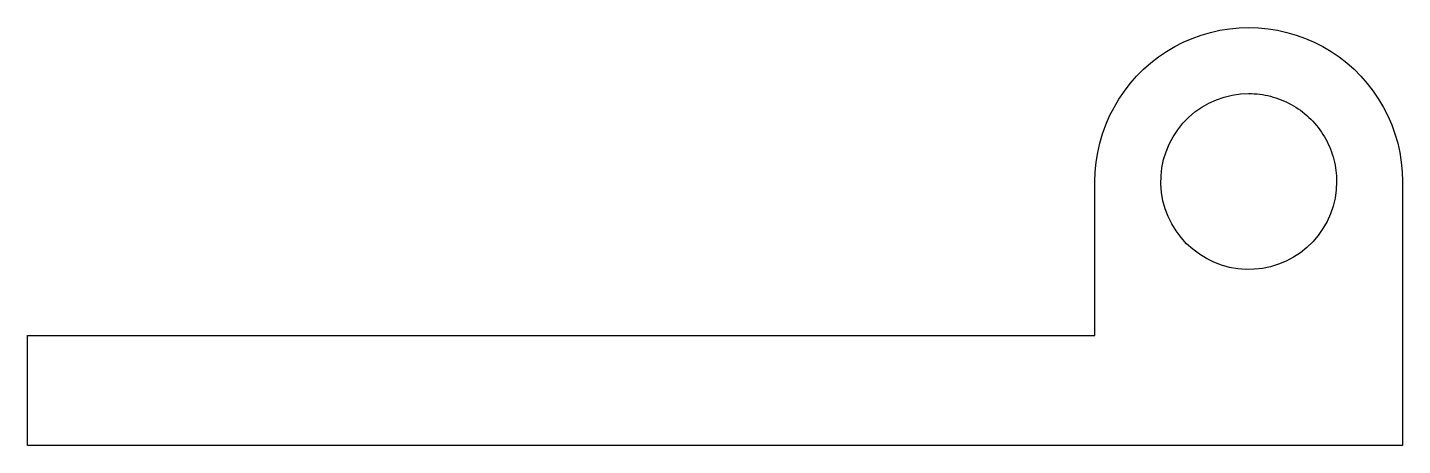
# Model space of a CAD drawing. Header units: metres. Extents: x -43.8 to 18.8, y 0 to 19.
import ezdxf

# ---------------------------------------------------------------- set-up
doc = ezdxf.new("R2010")
doc.units = ezdxf.units.M

msp = doc.modelspace()

# ---------------------------------------------------------------- linework, layer by layer
for points in [[(4.8, 12), (4.814, 12.44), (4.855, 12.877), (4.924, 13.312), (5.02, 13.741), (5.143, 14.163), (5.292, 14.577), (5.466, 14.98), (5.666, 15.372), (5.89, 15.751), (6.137, 16.114), (6.406, 16.462), (6.697, 16.792), (7.008, 17.103), (7.338, 17.394), (7.686, 17.663), (8.049, 17.91), (8.428, 18.134), (8.82, 18.334), (9.223, 18.508), (9.637, 18.657), (10.059, 18.78), (10.488, 18.876), (10.923, 18.945), (11.36, 18.986), (11.8, 19), (12.24, 18.986), (12.677, 18.945), (13.112, 18.876), (13.541, 18.78), (13.963, 18.657), (14.377, 18.508), (14.78, 18.334), (15.172, 18.134), (15.551, 17.91), (15.914, 17.663), (16.262, 17.394), (16.592, 17.103), (16.903, 16.792), (17.194, 16.462), (17.463, 16.114), (17.71, 15.751), (17.934, 15.372), (18.134, 14.98), (18.308, 14.577), (18.457, 14.163), (18.58, 13.741), (18.676, 13.312), (18.745, 12.877), (18.786, 12.44), (18.8, 12)], [(15.8, 12), (15.782, 11.624), (15.729, 11.25), (15.641, 10.884), (15.519, 10.528), (15.364, 10.184), (15.177, 9.857), (14.961, 9.548), (14.716, 9.262), (14.445, 9), (14.151, 8.764), (13.836, 8.557), (13.503, 8.381), (13.155, 8.236), (12.795, 8.126), (12.426, 8.049), (12.051, 8.008), (11.674, 8.002), (11.299, 8.032), (10.927, 8.096), (10.564, 8.196), (10.211, 8.329), (9.873, 8.495), (9.552, 8.692), (9.25, 8.918), (8.972, 9.172), (8.718, 9.45), (8.492, 9.752), (8.295, 10.073), (8.129, 10.411), (7.996, 10.764), (7.896, 11.127), (7.832, 11.499), (7.802, 11.874), (7.808, 12.251), (7.849, 12.626), (7.926, 12.995), (8.036, 13.355), (8.181, 13.703), (8.357, 14.036), (8.564, 14.351), (8.8, 14.645), (9.062, 14.916), (9.348, 15.161), (9.657, 15.377), (9.984, 15.564), (10.328, 15.719), (10.684, 15.841), (11.05, 15.929), (11.424, 15.982), (11.8, 16)], [(11.8, 16), (11.926, 15.998), (12.051, 15.992), (12.176, 15.982), (12.301, 15.968), (12.426, 15.951), (12.55, 15.929), (12.673, 15.904), (12.795, 15.874), (12.916, 15.841), (13.036, 15.804), (13.155, 15.764), (13.272, 15.719), (13.389, 15.671), (13.503, 15.619), (13.616, 15.564), (13.727, 15.505), (13.836, 15.443), (13.943, 15.377), (14.048, 15.308), (14.151, 15.236), (14.252, 15.161), (14.35, 15.082), (14.445, 15), (14.538, 14.916), (14.628, 14.828), (14.716, 14.738), (14.8, 14.645), (14.882, 14.55), (14.961, 14.452), (15.036, 14.351), (15.108, 14.248), (15.177, 14.143), (15.243, 14.036), (15.305, 13.927), (15.364, 13.816), (15.419, 13.703), (15.471, 13.589), (15.519, 13.472), (15.564, 13.355), (15.604, 13.236), (15.641, 13.116), (15.674, 12.995), (15.704, 12.873), (15.729, 12.75), (15.751, 12.626), (15.768, 12.501), (15.782, 12.376), (15.792, 12.251), (15.798, 12.126), (15.8, 12)], [(4.8, 5), (4.8, 5.14), (4.8, 5.28), (4.8, 5.42), (4.8, 5.56), (4.8, 5.7), (4.8, 5.84), (4.8, 5.98), (4.8, 6.12), (4.8, 6.26), (4.8, 6.4), (4.8, 6.54), (4.8, 6.68), (4.8, 6.82), (4.8, 6.96), (4.8, 7.1), (4.8, 7.24), (4.8, 7.38), (4.8, 7.52), (4.8, 7.66), (4.8, 7.8), (4.8, 7.94), (4.8, 8.08), (4.8, 8.22), (4.8, 8.36), (4.8, 8.5), (4.8, 8.64), (4.8, 8.78), (4.8, 8.92), (4.8, 9.06), (4.8, 9.2), (4.8, 9.34), (4.8, 9.48), (4.8, 9.62), (4.8, 9.76), (4.8, 9.9), (4.8, 10.04), (4.8, 10.18), (4.8, 10.32), (4.8, 10.46), (4.8, 10.6), (4.8, 10.74), (4.8, 10.88), (4.8, 11.02), (4.8, 11.16), (4.8, 11.3), (4.8, 11.44), (4.8, 11.58), (4.8, 11.72), (4.8, 11.86), (4.8, 12)], [(4.8, 5), (4.8, 5.14), (4.8, 5.28), (4.8, 5.42), (4.8, 5.56), (4.8, 5.7), (4.8, 5.84), (4.8, 5.98), (4.8, 6.12), (4.8, 6.26), (4.8, 6.4), (4.8, 6.54), (4.8, 6.68), (4.8, 6.82), (4.8, 6.96), (4.8, 7.1), (4.8, 7.24), (4.8, 7.38), (4.8, 7.52), (4.8, 7.66), (4.8, 7.8), (4.8, 7.94), (4.8, 8.08), (4.8, 8.22), (4.8, 8.36), (4.8, 8.5), (4.8, 8.64), (4.8, 8.78), (4.8, 8.92), (4.8, 9.06), (4.8, 9.2), (4.8, 9.34), (4.8, 9.48), (4.8, 9.62), (4.8, 9.76), (4.8, 9.9), (4.8, 10.04), (4.8, 10.18), (4.8, 10.32), (4.8, 10.46), (4.8, 10.6), (4.8, 10.74), (4.8, 10.88), (4.8, 11.02), (4.8, 11.16), (4.8, 11.3), (4.8, 11.44), (4.8, 11.58), (4.8, 11.72), (4.8, 11.86), (4.8, 12)], [(18.8, 12), (18.8, 11.76), (18.8, 11.52), (18.8, 11.28), (18.8, 11.04), (18.8, 10.8), (18.8, 10.56), (18.8, 10.32), (18.8, 10.08), (18.8, 9.84), (18.8, 9.6), (18.8, 9.36), (18.8, 9.12), (18.8, 8.88), (18.8, 8.64), (18.8, 8.4), (18.8, 8.16), (18.8, 7.92), (18.8, 7.68), (18.8, 7.44), (18.8, 7.2), (18.8, 6.96), (18.8, 6.72), (18.8, 6.48), (18.8, 6.24), (18.8, 6), (18.8, 5.76), (18.8, 5.52), (18.8, 5.28), (18.8, 5.04), (18.8, 4.8), (18.8, 4.56), (18.8, 4.32), (18.8, 4.08), (18.8, 3.84), (18.8, 3.6), (18.8, 3.36), (18.8, 3.12), (18.8, 2.88), (18.8, 2.64), (18.8, 2.4), (18.8, 2.16), (18.8, 1.92), (18.8, 1.68), (18.8, 1.44), (18.8, 1.2), (18.8, 0.96), (18.8, 0.72), (18.8, 0.48), (18.8, 0.24), (18.8, 0)], [(-43.8, 0), (-43.8, 0.1), (-43.8, 0.2), (-43.8, 0.3), (-43.8, 0.4), (-43.8, 0.5), (-43.8, 0.6), (-43.8, 0.7), (-43.8, 0.8), (-43.8, 0.9), (-43.8, 1), (-43.8, 1.1), (-43.8, 1.2), (-43.8, 1.3), (-43.8, 1.4), (-43.8, 1.5), (-43.8, 1.6), (-43.8, 1.7), (-43.8, 1.8), (-43.8, 1.9), (-43.8, 2), (-43.8, 2.1), (-43.8, 2.2), (-43.8, 2.3), (-43.8, 2.4), (-43.8, 2.5), (-43.8, 2.6), (-43.8, 2.7), (-43.8, 2.8), (-43.8, 2.9), (-43.8, 3), (-43.8, 3.1), (-43.8, 3.2), (-43.8, 3.3), (-43.8, 3.4), (-43.8, 3.5), (-43.8, 3.6), (-43.8, 3.7), (-43.8, 3.8), (-43.8, 3.9), (-43.8, 4), (-43.8, 4.1), (-43.8, 4.2), (-43.8, 4.3), (-43.8, 4.4), (-43.8, 4.5), (-43.8, 4.6), (-43.8, 4.7), (-43.8, 4.8), (-43.8, 4.9), (-43.8, 5)], [(-43.8, 5), (-42.828, 5), (-41.856, 5), (-40.884, 5), (-39.912, 5), (-38.94, 5), (-37.968, 5), (-36.996, 5), (-36.024, 5), (-35.052, 5), (-34.08, 5), (-33.108, 5), (-32.136, 5), (-31.164, 5), (-30.192, 5), (-29.22, 5), (-28.248, 5), (-27.276, 5), (-26.304, 5), (-25.332, 5), (-24.36, 5), (-23.388, 5), (-22.416, 5), (-21.444, 5), (-20.472, 5), (-19.5, 5), (-18.528, 5), (-17.556, 5), (-16.584, 5), (-15.612, 5), (-14.64, 5), (-13.668, 5), (-12.696, 5), (-11.724, 5), (-10.752, 5), (-9.78, 5), (-8.808, 5), (-7.836, 5), (-6.864, 5), (-5.892, 5), (-4.92, 5), (-3.948, 5), (-2.976, 5), (-2.004, 5), (-1.032, 5), (-0.06, 5), (0.912, 5), (1.884, 5), (2.856, 5), (3.828, 5), (4.8, 5)], [(-20, 5), (-19.504, 5), (-19.008, 5), (-18.512, 5), (-18.016, 5), (-17.52, 5), (-17.024, 5), (-16.528, 5), (-16.032, 5), (-15.536, 5), (-15.04, 5), (-14.544, 5), (-14.048, 5), (-13.552, 5), (-13.056, 5), (-12.56, 5), (-12.064, 5), (-11.568, 5), (-11.072, 5), (-10.576, 5), (-10.08, 5), (-9.584, 5), (-9.088, 5), (-8.592, 5), (-8.096, 5), (-7.6, 5), (-7.104, 5), (-6.608, 5), (-6.112, 5), (-5.616, 5), (-5.12, 5), (-4.624, 5), (-4.128, 5), (-3.632, 5), (-3.136, 5), (-2.64, 5), (-2.144, 5), (-1.648, 5), (-1.152, 5), (-0.656, 5), (-0.16, 5), (0.336, 5), (0.832, 5), (1.328, 5), (1.824, 5), (2.32, 5), (2.816, 5), (3.312, 5), (3.808, 5), (4.304, 5), (4.8, 5)], [(18.8, 0), (17.548, 0), (16.296, 0), (15.044, 0), (13.792, 0), (12.54, 0), (11.288, 0), (10.036, 0), (8.784, 0), (7.532, 0), (6.28, 0), (5.028, 0), (3.776, 0), (2.524, 0), (1.272, 0), (0.02, 0), (-1.232, 0), (-2.484, 0), (-3.736, 0), (-4.988, 0), (-6.24, 0), (-7.492, 0), (-8.744, 0), (-9.996, 0), (-11.248, 0), (-12.5, 0), (-13.752, 0), (-15.004, 0), (-16.256, 0), (-17.508, 0), (-18.76, 0), (-20.012, 0), (-21.264, 0), (-22.516, 0), (-23.768, 0), (-25.02, 0), (-26.272, 0), (-27.524, 0), (-28.776, 0), (-30.028, 0), (-31.28, 0), (-32.532, 0), (-33.784, 0), (-35.036, 0), (-36.288, 0), (-37.54, 0), (-38.792, 0), (-40.044, 0), (-41.296, 0), (-42.548, 0), (-43.8, 0)]]:
    msp.add_lwpolyline(points)

doc.saveas('drawing.dxf')
